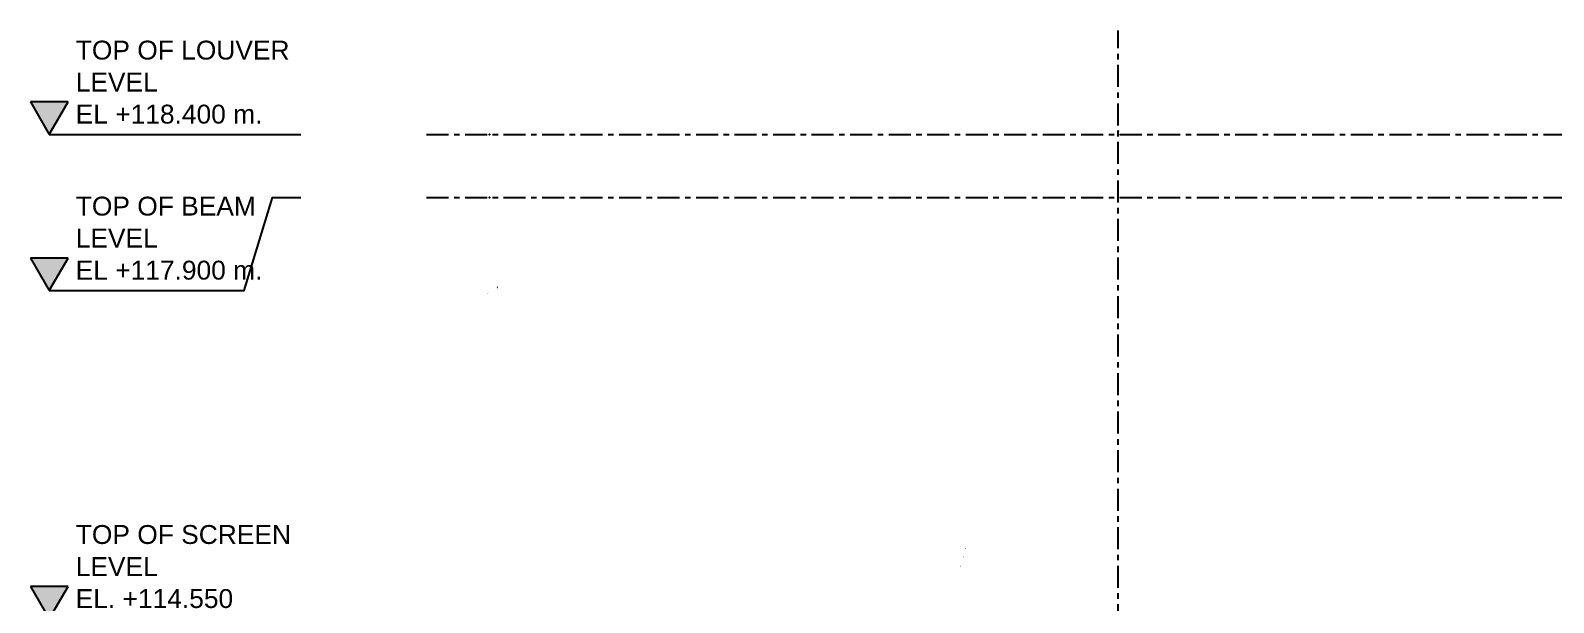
# Model space of a CAD drawing. Header units: millimetres. Extents: x 3774 to 718460, y -768339 to 192544.
# Drawn here: x 329240 to 341351, y -751783 to -747237 of the extents above; entities that cross this region are included whole.
import ezdxf
from ezdxf.enums import TextEntityAlignment as Align

# ---------------------------------------------------------------- set-up
doc = ezdxf.new("R2010")
doc.units = ezdxf.units.MM
doc.linetypes.add('TA_GL_000.70000', pattern=[1.925, 0.7, -0.175, 0.175, -0.175, 0.7])
for name, color, linetype in [('000 - 0_SYM_DWG_GRID-BUBBLE_MAIN_COLOR_1', 7, 'Continuous'), ('000 - 0_SYM_DWG_GRIDLINE_MAIN_COLOR_251', 7, 'Continuous'), ('000 - 0_SYM_DWG_LEVEL_MAIN_COLOR_2', 7, 'Continuous'), ('000 - 0_SYM_DWG_LEVEL_TEXT', 7, 'Continuous')]:
    doc.layers.add(name, color=color, linetype=linetype)
doc.styles.add('ARIAL', font='arial.ttf')
doc.styles.add('Arial_1', font='arial.ttf', dxfattribs={"height": 125})
doc.styles.add('TA', font='', dxfattribs={"height": 4.5})
doc.styles.get('TA').set_extended_font_data('Cordia New')

# ---------------------------------------------------------------- blocks, each defined once
blk = doc.blocks.new('*U5900')
at = {"layer": '000 - 0_SYM_DWG_LEVEL_MAIN_COLOR_2'}
blk.add_hatch(color=7, dxfattribs=at).paths.add_polyline_path([(-167.01, 5.18), (-170, 0), (-172.99, 5.18)])
at = {"color": 7}
blk.add_point((0, 0), dxfattribs=at)
at = {"layer": '000 - 0_SYM_DWG_GRIDLINE_MAIN_COLOR_251', "color": 7}
blk.add_lwpolyline([(-170, 0), (-139, 0), (-134.5, 0), (-130, 0)], dxfattribs=at)
at = {"layer": '000 - 0_SYM_DWG_LEVEL_MAIN_COLOR_2', "color": 7, "lineweight": 25}
for p, q in [((-167.01, 5.18), (-172.99, 5.18)), ((-172.99, 5.18), (-170, 0)), ((-170, 0), (-167.01, 5.18))]:
    blk.add_line(p, q, dxfattribs=at)
at = {"layer": '000 - 0_SYM_DWG_LEVEL_TEXT', "color": 7, "style": 'Arial_1'}
for tag, p in [('LV_NAME_1', (-165.78, 11.92)), ('LV_NAME_2', (-165.79, 6.83)), ('LV_NAME_3', (-165.8, 1.74))]:
    blk.add_attdef(tag, p, '', height=3, dxfattribs=at)
blk = doc.blocks.new('*U7973')
at = {"layer": '000 - 0_SYM_DWG_GRIDLINE_MAIN_COLOR_251', "color": 7, "linetype": 'ByBlock', "ltscale": 5}
blk.add_line((16, 0), (-354.34, 0), dxfattribs=at)
at = {"layer": '000 - 0_SYM_DWG_GRIDLINE_MAIN_COLOR_251', "color": 7}
blk.add_point((-338.34, 0), dxfattribs=at)
at = {"color": 7, "style": 'TA', "flags": 1}
blk.add_attdef('LOCATION', (6, -6), '', height=4.5, rotation=270, dxfattribs=at)
at = {"layer": '000 - 0_SYM_DWG_GRID-BUBBLE_MAIN_COLOR_1', "color": 7, "style": 'ARIAL'}
blk.add_attdef('GRID-HEAD', text='', height=4, rotation=90, dxfattribs=at).set_placement((34, 0), align=Align.MIDDLE_CENTER)
blk = doc.blocks.new('*U8514')
at = {"layer": '000 - 0_SYM_DWG_LEVEL_MAIN_COLOR_2'}
blk.add_hatch(color=7, dxfattribs=at).paths.add_polyline_path([(-167.01, -9.63), (-170, -14.81), (-172.99, -9.63)])
at = {"color": 7}
blk.add_point((0, 0), dxfattribs=at)
at = {"layer": '000 - 0_SYM_DWG_GRIDLINE_MAIN_COLOR_251', "color": 7}
blk.add_lwpolyline([(-170, -14.81), (-139, -14.81), (-134.5, 0), (-130, 0)], dxfattribs=at)
at = {"layer": '000 - 0_SYM_DWG_LEVEL_MAIN_COLOR_2', "color": 7, "lineweight": 25}
for p, q in [((-167.01, -9.63), (-172.99, -9.63)), ((-172.99, -9.63), (-170, -14.81)), ((-170, -14.81), (-167.01, -9.63))]:
    blk.add_line(p, q, dxfattribs=at)
at = {"layer": '000 - 0_SYM_DWG_LEVEL_TEXT', "color": 7, "style": 'Arial_1'}
for tag, p in [('LV_NAME_1', (-165.78, -2.88)), ('LV_NAME_2', (-165.79, -7.97)), ('LV_NAME_3', (-165.8, -13.06))]:
    blk.add_attdef(tag, p, '', height=3, dxfattribs=at)
blk = doc.blocks.new('*U5902')
at = {"layer": '000 - 0_SYM_DWG_GRIDLINE_MAIN_COLOR_251', "color": 7, "linetype": 'ByBlock', "ltscale": 5}
blk.add_line((10, 0), (-759, 0), dxfattribs=at)
at = {"layer": '000 - 0_SYM_DWG_GRIDLINE_MAIN_COLOR_251', "color": 7}
blk.add_point((0, 0), dxfattribs=at)
at = {"color": 7, "style": 'TA', "flags": 1}
blk.add_attdef('LOCATION', (6, -6), '', height=4.5, rotation=270, dxfattribs=at)
blk = doc.blocks.new('*U5899')
at = {"layer": '000 - 0_SYM_DWG_LEVEL_MAIN_COLOR_2'}
blk.add_hatch(color=7, dxfattribs=at).paths.add_polyline_path([(-167.01, 5.18), (-170, 0), (-172.99, 5.18)])
at = {"color": 7}
blk.add_point((0, 0), dxfattribs=at)
at = {"layer": '000 - 0_SYM_DWG_GRIDLINE_MAIN_COLOR_251', "color": 7}
blk.add_lwpolyline([(-170, 0), (-139, 0), (-134.5, 0), (-130, 0)], dxfattribs=at)
at = {"layer": '000 - 0_SYM_DWG_LEVEL_MAIN_COLOR_2', "color": 7, "lineweight": 25}
for p, q in [((-167.01, 5.18), (-172.99, 5.18)), ((-172.99, 5.18), (-170, 0)), ((-170, 0), (-167.01, 5.18))]:
    blk.add_line(p, q, dxfattribs=at)
at = {"layer": '000 - 0_SYM_DWG_LEVEL_TEXT', "color": 7, "style": 'Arial_1'}
for tag, p in [('LV_NAME_1', (-165.78, 11.92)), ('LV_NAME_2', (-165.79, 6.83)), ('LV_NAME_3', (-165.8, 1.74))]:
    blk.add_attdef(tag, p, '', height=3, dxfattribs=at)
blk = doc.blocks.new('W-1-PP19-SE-ENT3_20260407-104913_PP19_ENT3_ELE1_DIMS_1')
at = {"color": 7, "xscale": 50, "yscale": 50, "zscale": 50}
for name, p, values in [('*U5899', (-22800, 118400), {'LV_NAME_1': 'TOP OF LOUVER', 'LV_NAME_2': 'LEVEL', 'LV_NAME_3': 'EL +118.400 m.'}), ('*U8514', (-22800, 117900), {'LV_NAME_1': 'TOP OF BEAM', 'LV_NAME_2': 'LEVEL', 'LV_NAME_3': 'EL +117.900 m.'}), ('*U5900', (-22800, 114550), {'LV_NAME_1': 'TOP OF SCREEN ', 'LV_NAME_2': 'LEVEL', 'LV_NAME_3': 'EL. +114.550'})]:
    blk.add_blockref(name, p, dxfattribs=at).add_auto_attribs(values)
at = {"layer": '000 - 0_SYM_DWG_GRIDLINE_MAIN_COLOR_251', "color": 7, "linetype": 'TA_GL_000.70000'}
for name, p, xscale, yscale, zscale, rotation in [('*U7973', (-22800, 101510), 50.00000000000007, 50.00000000000007, 50.00000000000007, 270), ('*U5902', (-27800, 118400), 50.00000000000003, 50.00000000000003, 50.00000000000003, 180), ('*U5902', (-27800, 117900), 50.00000000000003, 50.00000000000003, 50.00000000000003, 180)]:
    blk.add_blockref(name, p, dxfattribs=dict(at, xscale=xscale, yscale=yscale, zscale=zscale, rotation=rotation))
blk = doc.blocks.new('W-1-PP19-SE-ENT3_20260407-131650_PP19_ENT3_ASPG_ELE3')
at = {"color": 7}
for centre, start, end in [((-27809, 117142), 180, 239.9962), ((-27734, 117186), 180, 239.9962), ((-24013, 115113), 239.9962, 270), ((-24051, 114972), 239.9962, 270), ((-24030, 115047), 239.9962, 270)]:
    blk.add_arc(centre, 0.5, start, end, dxfattribs=at)

msp = doc.modelspace()

# ---------------------------------------------------------------- block references
at = {"color": 7}
msp.add_blockref('W-1-PP19-SE-ENT3_20260407-104913_PP19_ENT3_ELE1_DIMS_1', (360689.371, -866463.718), dxfattribs=at)

# ---------------------------------------------------------------- next in the draw order: block references
msp.add_blockref('W-1-PP19-SE-ENT3_20260407-131650_PP19_ENT3_ASPG_ELE3', (360689.371, -866463.718), dxfattribs=at)

doc.saveas('drawing.dxf')
